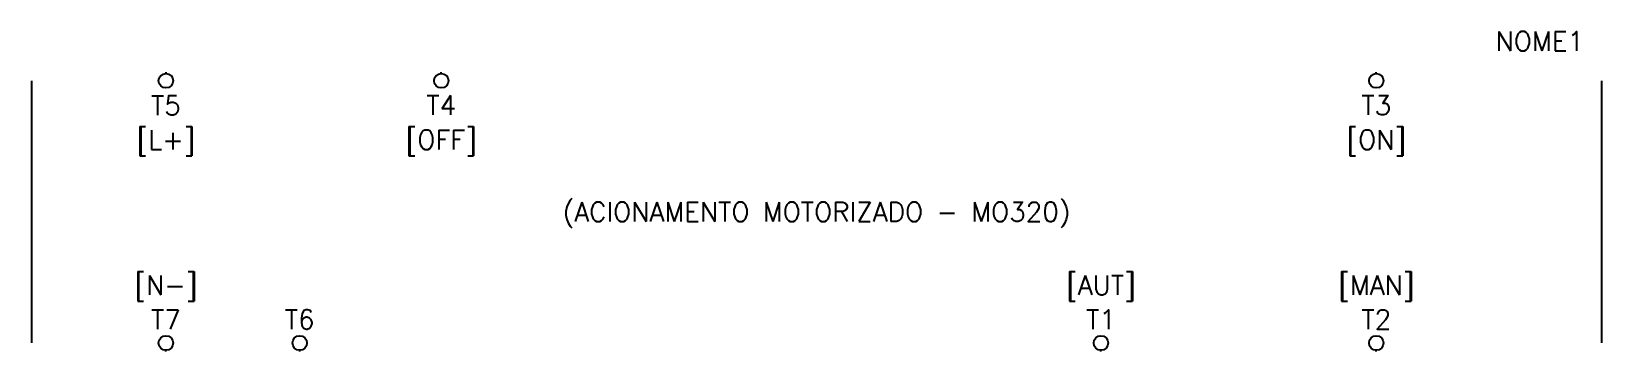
# Model space of a CAD drawing. Header units: millimetres. Extents: x 1770 to 1932, y 2287 to 2320.
import ezdxf
from ezdxf.enums import TextEntityAlignment as Align

# ---------------------------------------------------------------- set-up
doc = ezdxf.new("R2010")
doc.units = ezdxf.units.MM
doc.styles.add('ROMANS', font='romans.shx')

msp = doc.modelspace()

# ---------------------------------------------------------------- linework, layer by layer
for p, q in [((1769.53, 2315), (1769.53, 2287.86)), ((1783.47, 2315.89), (1783.47, 2315.75)), ((1812.01, 2315.75), (1812.01, 2315.89)), ((1908.93, 2315.75), (1908.93, 2315.89)), ((1932.28, 2315), (1932.28, 2287.86)), ((1783.47, 2286.98), (1783.47, 2287.11)), ((1797.34, 2286.98), (1797.34, 2287.11)), ((1880.39, 2286.98), (1880.39, 2287.11)), ((1908.93, 2286.98), (1908.93, 2287.11))]:
    msp.add_line(p, q)
for centre in [(1783.47, 2315), (1812.01, 2315), (1908.93, 2315), (1783.47, 2287.86), (1797.34, 2287.86), (1880.39, 2287.86), (1908.93, 2287.86)]:
    msp.add_circle(centre, 0.75)

# ---------------------------------------------------------------- texts
at = {"style": 'ROMANS'}
for s, p in [('[L+]', (1783.47, 2308.89)), ('[OFF]', (1812.01, 2308.89)), ('[ON]', (1908.93, 2308.89)), ('(ACIONAMENTO MOTORIZADO - MO320)', (1850.91, 2301.43)), ('[N-]', (1783.47, 2293.86)), ('[AUT]', (1880.39, 2293.86)), ('[MAN]', (1908.93, 2293.86))]:
    msp.add_text(s, height=2, dxfattribs=at).set_placement(p, align=Align.MIDDLE_CENTER)
for tag, p in [('NOME1', (1925.88, 2319.09)), ('T5', (1783.47, 2312.44)), ('T4', (1812.01, 2312.45)), ('T3', (1908.93, 2312.45)), ('T7', (1783.47, 2290.3)), ('T6', (1797.34, 2290.3)), ('T1', (1880.39, 2290.3)), ('T2', (1908.93, 2290.3))]:
    msp.add_attdef(tag, text='', height=2, dxfattribs=at).set_placement(p, align=Align.MIDDLE_CENTER)

doc.saveas('drawing.dxf')
